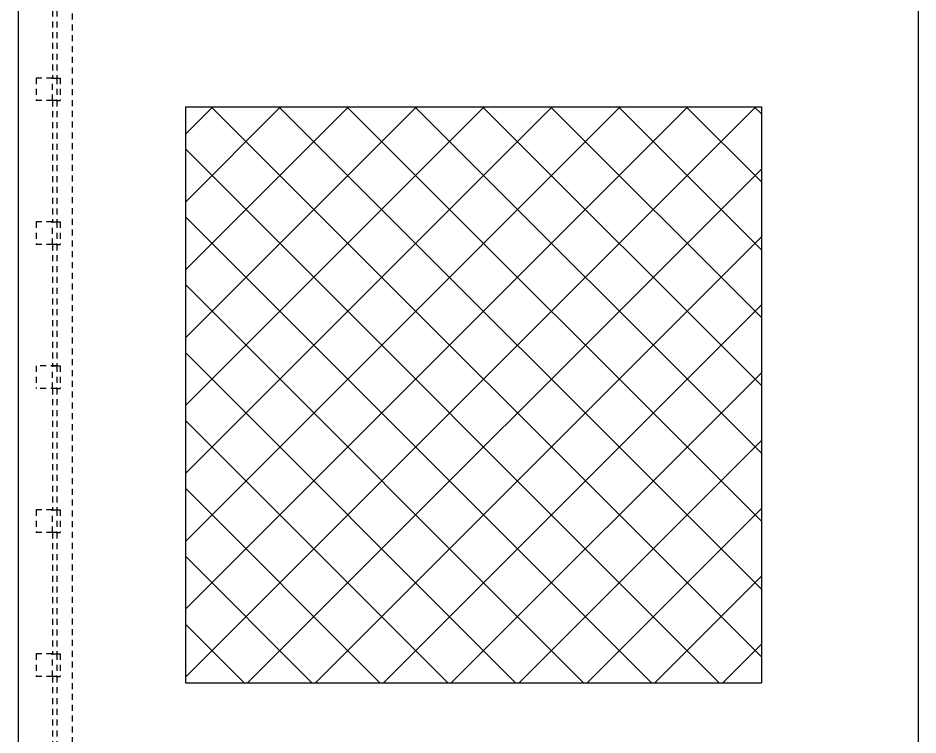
# Model space of a CAD drawing. Header units: inches. Extents: x 6 to 369, y -225 to 2.
# Drawn here: x 244.61 to 263.36, y -52.45 to -37.51 of the extents above; entities that cross this region are included whole.
import ezdxf

# ---------------------------------------------------------------- set-up
doc = ezdxf.new("R2010")
doc.units = ezdxf.units.IN
doc.header["$MEASUREMENT"] = 0
doc.linetypes.add('HIDDEN2', pattern=[0.1875, 0.125, -0.0625])
doc.layers.add('Cabinet', color=253, linetype='HIDDEN2')
doc.layers.add('D', color=3, linetype='Continuous')

# ---------------------------------------------------------------- blocks, each defined once
blk = doc.blocks.new('A$C5A7909A9')
at = {"layer": 'Cabinet', "linetype": 'HIDDEN2'}
for p, q in [((39.945, 90), (39.945, 0)), ((39.539, 65.765), (39.539, 63.234)), ((39.632, 65.765), (39.632, 63.234)), ((39.539, 63.234), (39.195, 63.234)), ((39.195, 63.234), (39.195, 62.765)), ((39.539, 63.234), (39.632, 63.234)), ((39.539, 62.765), (39.539, 63.234)), ((39.632, 63.234), (39.632, 62.765)), ((39.632, 63.234), (39.695, 63.234)), ((39.695, 63.234), (39.695, 62.765)), ((39.539, 62.765), (39.195, 62.765)), ((39.539, 62.765), (39.539, 60.234)), ((39.632, 62.765), (39.539, 62.765)), ((39.632, 62.765), (39.632, 60.234)), ((39.632, 62.765), (39.695, 62.765)), ((39.539, 60.234), (39.195, 60.234)), ((39.195, 60.234), (39.195, 59.765)), ((39.539, 60.234), (39.632, 60.234)), ((39.539, 59.765), (39.539, 60.234)), ((39.632, 60.234), (39.632, 59.765)), ((39.632, 60.234), (39.695, 60.234)), ((39.695, 60.234), (39.695, 59.765)), ((39.539, 59.765), (39.195, 59.765)), ((39.539, 59.765), (39.539, 57.234)), ((39.632, 59.765), (39.539, 59.765)), ((39.632, 59.765), (39.632, 57.234)), ((39.632, 59.765), (39.695, 59.765)), ((39.632, 57.234), (39.195, 57.234)), ((39.195, 57.234), (39.195, 56.765)), ((39.539, 57.234), (39.632, 57.234)), ((39.539, 56.765), (39.539, 57.234)), ((39.632, 57.234), (39.632, 56.765)), ((39.632, 57.234), (39.695, 57.234)), ((39.695, 57.234), (39.695, 56.765)), ((39.632, 56.765), (39.195, 56.765)), ((39.539, 56.765), (39.539, 54.234)), ((39.632, 56.765), (39.632, 54.234)), ((39.632, 56.765), (39.695, 56.765)), ((39.539, 54.234), (39.195, 54.234)), ((39.195, 54.234), (39.195, 53.765)), ((39.539, 54.234), (39.632, 54.234)), ((39.539, 53.765), (39.539, 54.234)), ((39.632, 54.234), (39.632, 53.765)), ((39.632, 54.234), (39.695, 54.234)), ((39.695, 54.234), (39.695, 53.765)), ((39.539, 53.765), (39.195, 53.765)), ((39.539, 53.765), (39.539, 51.234)), ((39.632, 53.765), (39.539, 53.765)), ((39.632, 53.765), (39.632, 51.234)), ((39.632, 53.765), (39.695, 53.765)), ((39.539, 51.234), (39.195, 51.234)), ((39.195, 51.234), (39.195, 50.765)), ((39.539, 51.234), (39.632, 51.234)), ((39.539, 50.765), (39.539, 51.234)), ((39.632, 51.234), (39.632, 50.765)), ((39.632, 51.234), (39.695, 51.234)), ((39.695, 51.234), (39.695, 50.765)), ((39.539, 50.765), (39.195, 50.765)), ((39.539, 50.765), (39.539, 48.234)), ((39.632, 50.765), (39.539, 50.765)), ((39.632, 50.765), (39.632, 48.234)), ((39.632, 50.765), (39.695, 50.765))]:
    blk.add_line(p, q, dxfattribs=at)

msp = doc.modelspace()

# ---------------------------------------------------------------- hatches: boundary and pattern name
at = {"layer": 'D'}
h = msp.add_hatch(dxfattribs=at)
h.set_pattern_fill('ANSI37', scale=8, style=0)
h.set_pattern_definition([(45, (228.8456, -88.8783), (-0.707107, 0.707107), []), (135, (228.8456, -88.8783), (-0.707107, -0.707107), [])])
h.paths.add_polyline_path([(248.09182, -51.3635), (260.09182, -51.3635), (260.09182, -39.3635), (248.09182, -39.3635)])

# ---------------------------------------------------------------- linework, layer by layer
at = {"layer": 'D', "color": 7}
for p, q in [((244.60549, -12.62335), (244.60549, -101.37568)), ((263.35549, -12.62335), (263.35549, -101.37568)), ((248.09182, -39.3635), (260.09182, -39.3635)), ((248.09182, -39.3635), (248.09182, -51.3635)), ((260.09182, -39.3635), (260.09182, -51.3635)), ((248.09182, -51.3635), (260.09182, -51.3635))]:
    msp.add_line(p, q, dxfattribs=at)

# ---------------------------------------------------------------- block references
msp.add_blockref('A$C5A7909A9', (205.78553, -101.99835), dxfattribs=at)

doc.saveas('drawing.dxf')
